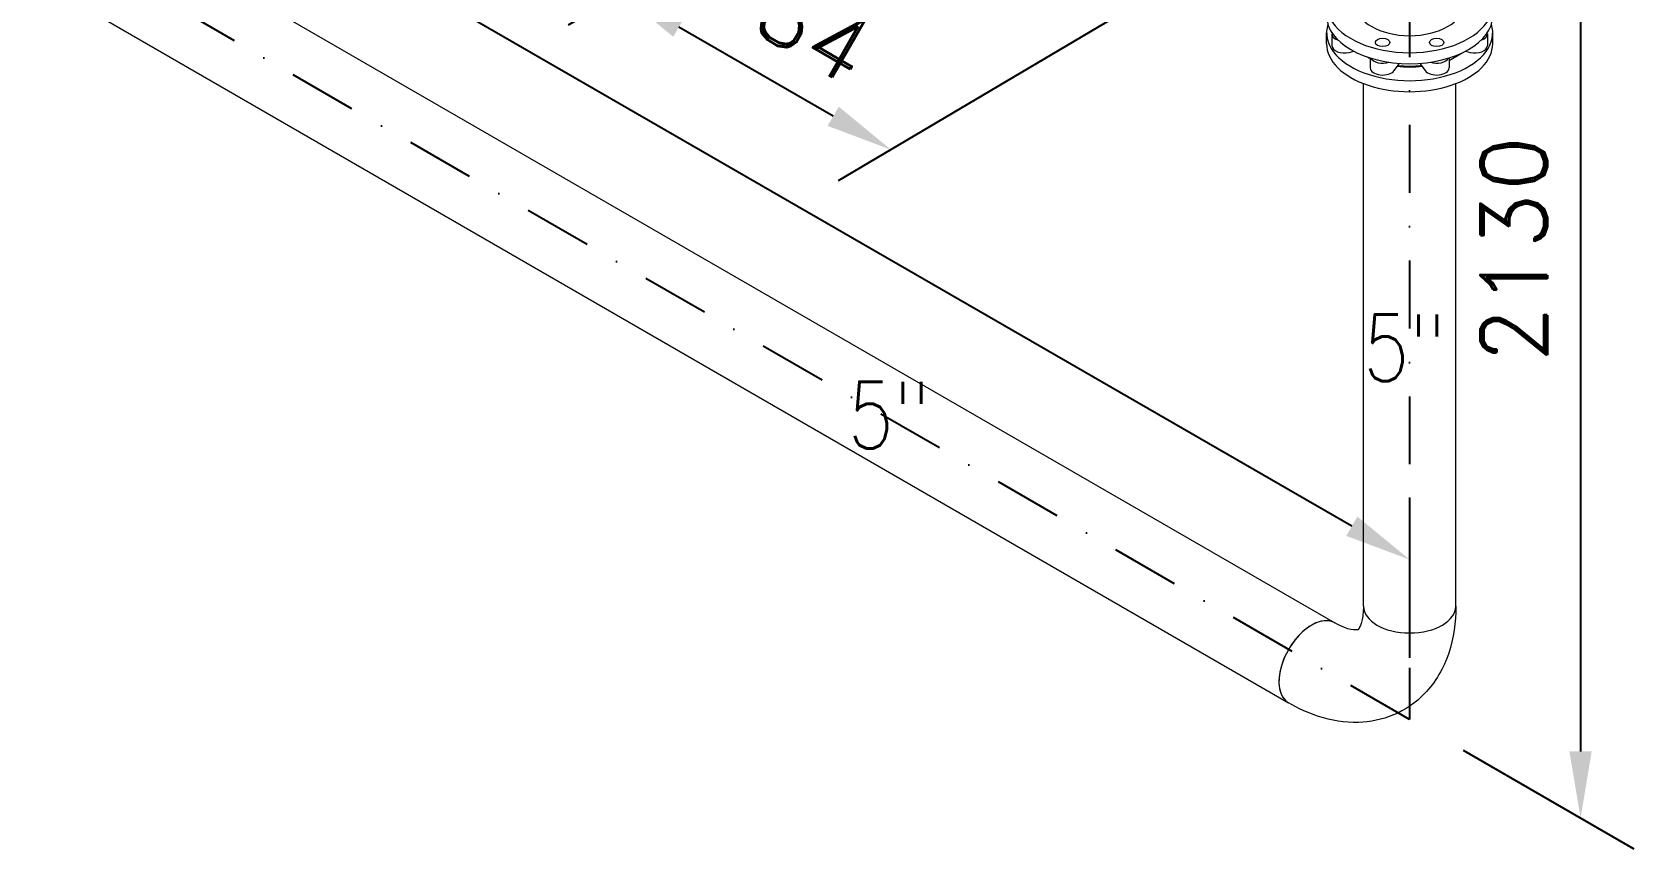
# Model space of a CAD drawing. Header units: millimetres. Extents: x -312439 to 477422, y -331570 to 212570.
# Drawn here: x 345386 to 348386, y 168055 to 169585 of the extents above; entities that cross this region are included whole.
import ezdxf

# ---------------------------------------------------------------- set-up
doc = ezdxf.new("R2010")
doc.units = ezdxf.units.MM
doc.linetypes.add('DASHDOT', pattern=[25.4, 12.7, -6.35, 0, -6.35])
doc.layers.add('ARCONDTEXTO', color=4, linetype='Continuous')
doc.styles.add('ROMAND', font='ROMAND.SHX')
doc.styles.add('ROMANS', font='romans.shx', dxfattribs={"height": 187.5})
doc.dimstyles.new('1-50 (MILIMETRO)', dxfattribs={"dimscale": 0, "dimtxt": 125, "dimasz": 125, "dimexe": 100, "dimexo": 100, "dimgap": 50, "dimtad": 0, "dimdec": 0, "dimzin": 0, "dimdsep": 46, "dimtxsty": 'ROMAND', "dimcen": -390, "dimclrd": 1, "dimclre": 1, "dimclrt": 3, "dimadec": 0, "dimazin": 0, "dimtfac": 1, "dimtdec": 0, "dimtix": 1, "dimtmove": 2, "dimatfit": 2, "dimfxl": 1, "dimtvp": 1, "dimtolj": 1, "dimtzin": 0, "dimarcsym": 0})

# ---------------------------------------------------------------- blocks, each defined once
blk = doc.blocks.new('*D24')
at = {"color": 1, "lineweight": -2, "transparency": 16777216}
for p, q in [((347481.6, 170243.9), (346390.1, 169597.7)), ((347987.1, 169952.1), (346895.6, 169305.8)), ((346886.1, 169426.8), (346597.1, 169593.6))]:
    blk.add_line(p, q, dxfattribs=at)
at = {"color": 1, "transparency": 16777216}
for points in [[(346607.5, 169611.7), (346586.7, 169575.6), (346488.8, 169656.1)], [(346896.5, 169444.8), (346875.7, 169408.8), (346994.3, 169364.3)]]:
    blk.add_solid(points, dxfattribs=at)
at = {"layer": 'Defpoints', "color": 0, "transparency": 16777216}
for p in [(347580.4, 170302.4), (348085.9, 170010.6), (346488.8, 169656.1)]:
    blk.add_point(p, dxfattribs=at)
at = {"color": 3, "transparency": 16777216, "insert": (346804.1, 169618.5), "char_height": 125, "attachment_point": 5, "rotation": 330, "style": 'ROMAND'}
blk.add_mtext('\\A1;584', dxfattribs=at)
blk = doc.blocks.new('*D95')
at = {"color": 1, "lineweight": -2, "transparency": 16777216}
for p, q in [((348065.6, 170369.4), (348385.6, 170184.6)), ((348285.6, 170117.3), (348285.6, 168237.8)), ((348065.6, 168239.9), (348385.6, 168055.1))]:
    blk.add_line(p, q, dxfattribs=at)
at = {"color": 1, "transparency": 16777216}
for points in [[(348264.7, 170117.3), (348306.4, 170117.3), (348285.6, 170242.3)], [(348264.7, 168237.8), (348306.4, 168237.8), (348285.6, 168112.8)]]:
    blk.add_solid(points, dxfattribs=at)
at = {"layer": 'Defpoints', "color": 0, "transparency": 16777216}
for p in [(347965.6, 170427.1), (347965.6, 168297.6), (348285.6, 168112.8)]:
    blk.add_point(p, dxfattribs=at)
at = {"color": 3, "transparency": 16777216, "insert": (348160.6, 169177.6), "char_height": 125, "attachment_point": 5, "rotation": 90, "style": 'ROMAND'}
blk.add_mtext('\\A1;2130', dxfattribs=at)
blk = doc.blocks.new('*D96')
at = {"color": 1, "lineweight": -2, "transparency": 16777216}
for p, q in [((340982.5, 172444.7), (340982.5, 172743.9)), ((347857.3, 168659.3), (341090.8, 172566)), ((347965.6, 168413.1), (347965.6, 168712.3))]:
    blk.add_line(p, q, dxfattribs=at)
at = {"color": 1, "transparency": 16777216}
for points in [[(341101.2, 172584), (341080.3, 172547.9), (340982.5, 172628.5)], [(347867.7, 168677.3), (347846.9, 168641.2), (347965.6, 168596.8)]]:
    blk.add_solid(points, dxfattribs=at)
at = {"layer": 'Defpoints', "color": 0, "transparency": 16777216}
for p in [(340982.5, 172628.5), (340982.5, 172329.3), (347965.6, 168297.6)]:
    blk.add_point(p, dxfattribs=at)
at = {"color": 3, "transparency": 16777216, "insert": (344536.5, 170720.9), "char_height": 125, "attachment_point": 5, "rotation": 330, "style": 'ROMAND'}
blk.add_mtext('\\A1;8063', dxfattribs=at)

msp = doc.modelspace()

# ---------------------------------------------------------------- linework, layer by layer
at = {"color": 6, "linetype": 'DASHDOT', "ltscale": 10}
for p, q in [((347965.562, 168297.588), (340982.504, 172329.258)), ((347965.562, 170427.091), (347965.562, 168297.588))]:
    msp.add_line(p, q, dxfattribs=at)
at = {"color": 5, "linetype": 'Continuous', "lineweight": 0, "extrusion": (4.44089e-16, 0.816497, 0.57735)}
for p, q in [((341209.323, 172298.219), (347825.272, 168478.499)), ((341122.794, 172148.348), (347738.744, 168328.627)), ((347810.02, 169562.665), (347810.02, 169583.265)), ((347820.088, 169581.041), (347820.088, 169558.841)), ((348111.036, 169581.041), (348111.036, 169558.841)), ((348121.105, 169562.665), (348121.105, 169583.265)), ((347852.264, 169546.428), (347861.084, 169548.538)), ((348039.451, 169531.51), (348062.656, 169544.908)), ((348070.041, 169548.538), (348078.861, 169546.428)), ((347891.674, 169536.042), (347891.674, 169517.511)), ((347936.443, 169512.37), (347944.392, 169523.45)), ((347944.392, 169526.098), (347944.392, 169523.45)), ((347986.732, 169523.45), (347986.732, 169526.098)), ((347986.732, 169523.45), (347994.682, 169512.37)), ((348039.451, 169536.042), (348039.451, 169517.511)), ((347879.034, 168509.538), (347879.034, 169488.041)), ((348052.091, 168509.538), (348052.091, 169488.041))]:
    msp.add_line(p, q, dxfattribs=at)
at = {"color": 5, "linetype": 'Continuous', "lineweight": 0}
for centre, major_axis, start_param, end_param in [((347965.562, 169635.665), (155.543, 0), 2.16072194, 7.26405602), ((347965.562, 169635.665), (-100.429, 0), 0, 3.14159265), ((347965.562, 169583.265), (-155.543, 0), 6.10519186, 9.60277141), ((347965.562, 169615.065), (-155.543, 0), 0, 3.14159265), ((347843.359, 169581.041), (-23.27, 0), 6.14209881, 7.32295968), ((348087.766, 169581.041), (23.27, 0), 5.24341093, 6.42427181), ((347965.562, 169562.665), (155.543, 0), 3.14159265, 6.28318531), ((347843.359, 169558.841), (-23.27, 0), 0, 1.96349541), ((347965.562, 169584.865), (-113.901, 0), 0.79231526, 0.86491127), ((348087.766, 169558.841), (23.27, 0), 4.3196899, 6.28318531), ((347914.944, 169517.511), (23.27, 0), 3.14159265, 5.89048623), ((347914.944, 169539.711), (23.27, 0), 3.44340421, 5.24143388), ((347965.562, 169584.865), (-113.901, 0), 1.36486036, 1.7767323), ((347965.562, 169586.465), (-113.901, 0), 1.37434468, 1.76724798), ((348016.181, 169517.511), (23.27, 0), 3.53429174, 6.28318531), ((348016.181, 169539.711), (23.27, 0), 4.18334408, 5.98137375), ((347782.008, 168403.563), (-43.264, -74.936), 3.14159265, 6.28318531), ((347965.562, 168509.538), (-86.528, 0), 0, 3.14159265), ((347782.008, 168403.563), (-43.264, -74.936), 3.92699082, 6.28318531), ((347782.008, 168403.563), (-43.264, -74.936), 3.14159265, 3.92699082)]:
    msp.add_ellipse(centre, major_axis=major_axis, ratio=0.57735027, start_param=start_param, end_param=end_param, dxfattribs=at)
for centre in [(347914.944, 169565.111), (348016.181, 169565.111)]:
    msp.add_ellipse(centre, major_axis=(13.472, 0), ratio=0.57735027, dxfattribs=at)
for points, knots in [([(348052.091, 168509.538), (348052.091, 168479.495), (348048.081, 168449.886), (348029.331, 168394.079), (348014.554, 168367.655), (347977.152, 168328.932), (347957.062, 168315.066), (347914.122, 168297.138), (347891.626, 168292.696), (347843.943, 168291.392), (347818.897, 168295.658), (347775.543, 168309.623), (347756.759, 168318.226), (347738.744, 168328.627)], [0, 0, 0, 0, 0.31415927, 0.31415927, 0.62139477, 0.62139477, 0.85961709, 0.85961709, 1.08837512, 1.08837512, 1.35326625, 1.35326625, 1.57079633, 1.57079633, 1.57079633, 1.57079633]), ([(347879.034, 168509.538), (347879.034, 168498.251), (347877.778, 168488.842), (347874.328, 168475.047), (347872.197, 168470.666), (347868.871, 168465.403), (347868.546, 168465.647), (347868.526, 168465.636), (347868.064, 168465.027), (347859.827, 168465.121), (347852.768, 168466.132), (347837.97, 168471.81), (347831.845, 168474.704), (347825.272, 168478.499)], [0, 0, 0, 0, 0.2471265, 0.2471265, 0.49101374, 0.49101374, 0.8009391, 0.8009391, 1.11509837, 1.11509837, 1.40462587, 1.40462587, 1.57079633, 1.57079633, 1.57079633, 1.57079633])]:
    msp.add_open_spline(points, degree=3, knots=knots, dxfattribs=at)

# ---------------------------------------------------------------- texts
at = {"layer": 'ARCONDTEXTO', "linetype": 'Continuous', "lineweight": -3, "style": 'ROMANS', "width": 0.8}
for p in [(347879.034, 168931.015), (346913.907, 168804.847)]:
    msp.add_text('5"', height=125, dxfattribs=at).set_placement(p)

# ---------------------------------------------------------------- dimensions: what is measured, and where the dimension line sits
for p1, p2, distance, picture, middle in [((347965.562, 168297.588), (340982.504, 172329.258), -259.116, '*D96', (344536.533, 170720.878)), ((347965.562, 170427.091), (347965.562, 168297.588), 320, '*D95', (348160.562, 169177.587)), ((348085.871, 170010.56), (347580.386, 170302.402), 1105.451, '*D24', (346804.088, 169618.471))]:
    dim = msp.add_aligned_dim(p1=p1, p2=p2, distance=distance, dimstyle='1-50 (MILIMETRO)', override={"dimscale": 1})
    dim.commit()
    dim.dimension.update_dxf_attribs({"geometry": picture, "text_midpoint": middle})

doc.saveas('drawing.dxf')
